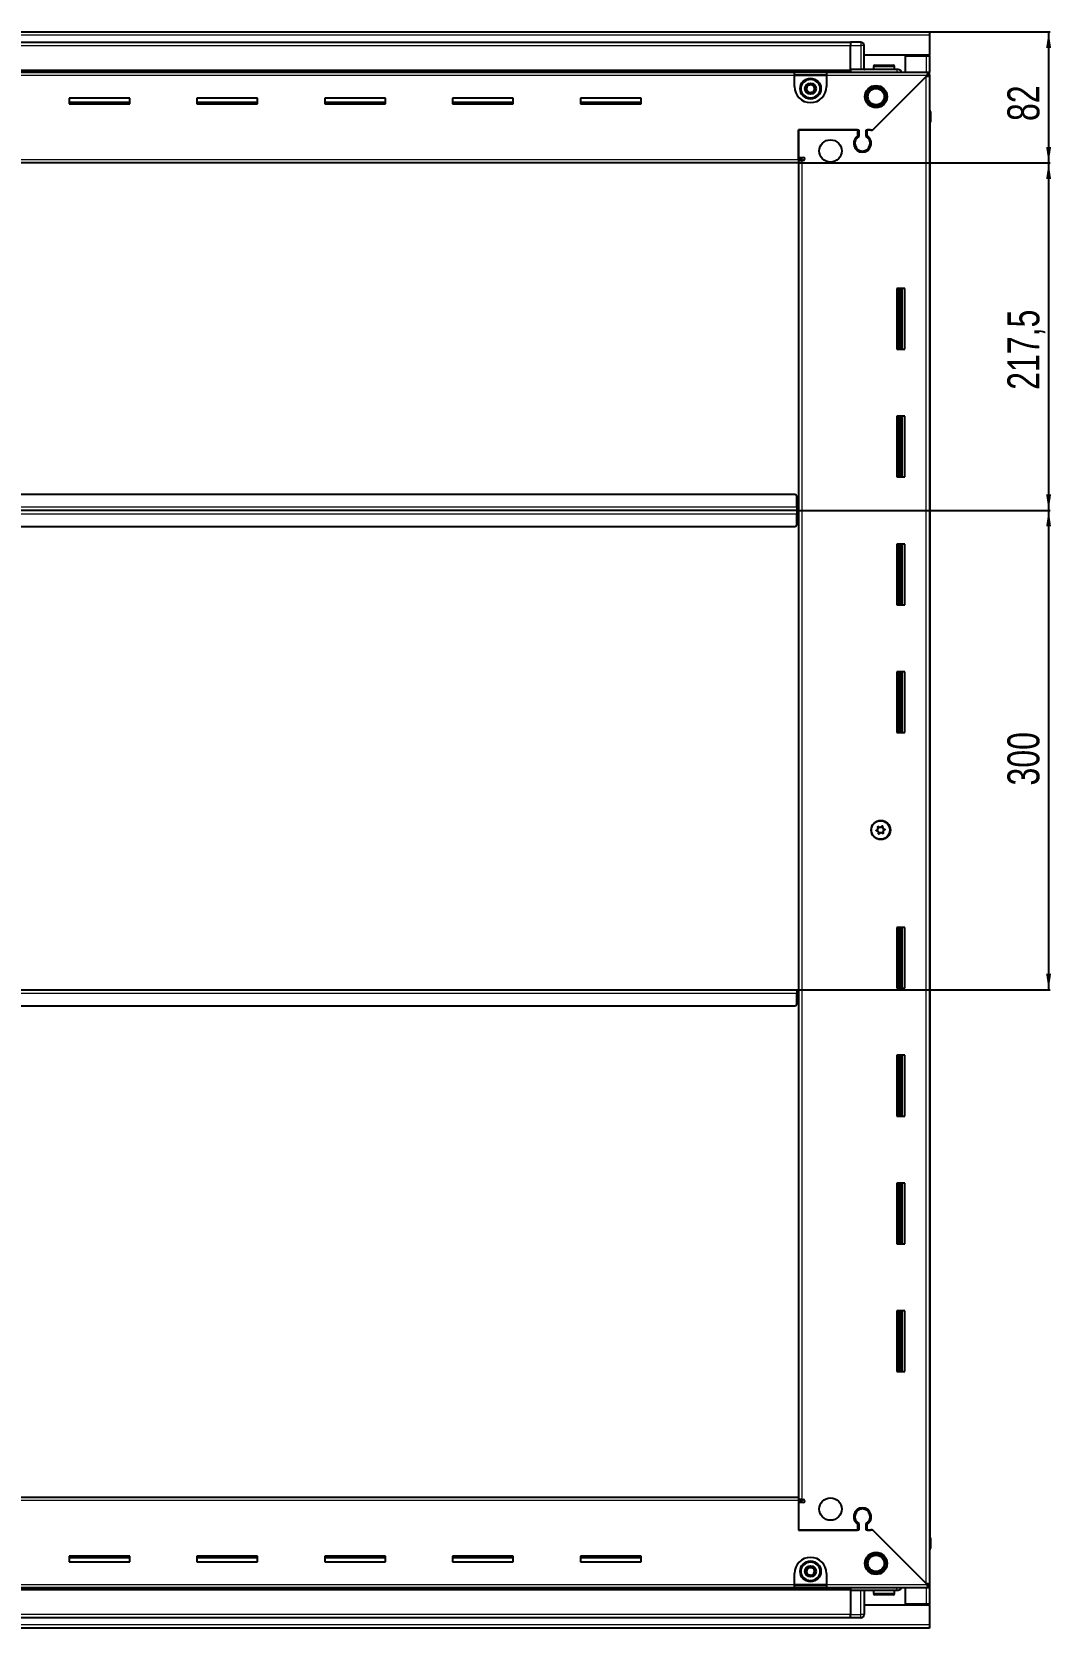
# Model space of a CAD drawing. Header units: millimetres. Extents: x 1315 to 6434, y -1845 to 1872.
# Drawn here: x 5796 to 6434, y 677 to 1676 of the extents above; entities that cross this region are included whole.
import ezdxf

# ---------------------------------------------------------------- set-up
doc = ezdxf.new("R2010")
doc.units = ezdxf.units.MM
doc.layers.add('FORMAT', color=7, linetype='Continuous')
doc.styles.add('SLDTEXTSTYLE0', font='TXT', dxfattribs={"width": 0.75})
doc.dimstyles.new('SLDDIMSTYLE0', dxfattribs={"dimtxt": 20, "dimasz": 10, "dimexe": 0, "dimexo": 0.0625, "dimgap": 5, "dimtad": 2, "dimdec": 1, "dimrnd": 1e-09, "dimzin": 12, "dimdsep": 46, "dimtxsty": 'SLDTEXTSTYLE0', "dimsah": 1, "dimcen": 0.09, "dimadec": 0, "dimazin": 3, "dimtfac": 1, "dimtofl": 0, "dimtmove": 0, "dimatfit": 3, "dimfxl": 0, "dimfrac": 2, "dimtolj": 1, "dimtzin": 12, "dimarcsym": 0})

# ---------------------------------------------------------------- blocks, each defined once
blk = doc.blocks.new('_D_7')
at = {"layer": 'FORMAT'}
for p, q in [((6357.99, 1675.82), (6433.48, 1675.82)), ((6432.48, 1675.82), (6432.48, 1593.82)), ((6275.99, 1593.82), (6433.48, 1593.82))]:
    blk.add_line(p, q, dxfattribs=at)
for points in [[(6432.48, 1675.82), (6430.94, 1665.82), (6434.02, 1665.82)], [(6432.48, 1593.82), (6434.02, 1603.82), (6430.94, 1603.82)]]:
    blk.add_solid(points, dxfattribs=at)
at = {"layer": 'FORMAT', "insert": (6406.7, 1620.05), "char_height": 20, "attachment_point": 1, "rotation": 90, "style": 'SLDTEXTSTYLE0'}
blk.add_mtext('82', dxfattribs=at)
blk = doc.blocks.new('_D_8')
at = {"layer": 'FORMAT'}
for p, q in [((6274.99, 1376.32), (6433.48, 1376.32)), ((6432.48, 1376.32), (6432.48, 1076.32)), ((6274.99, 1076.32), (6433.48, 1076.32))]:
    blk.add_line(p, q, dxfattribs=at)
for points in [[(6432.48, 1376.32), (6430.94, 1366.32), (6434.02, 1366.32)], [(6432.48, 1076.32), (6434.02, 1086.32), (6430.94, 1086.32)]]:
    blk.add_solid(points, dxfattribs=at)
at = {"layer": 'FORMAT', "insert": (6406.7, 1204.16), "char_height": 20, "attachment_point": 1, "rotation": 90, "style": 'SLDTEXTSTYLE0'}
blk.add_mtext('300', dxfattribs=at)
blk = doc.blocks.new('_D_9')
at = {"layer": 'FORMAT'}
for p, q in [((6275.99, 1593.82), (6433.48, 1593.82)), ((6432.48, 1593.82), (6432.48, 1376.32)), ((6274.99, 1376.32), (6433.48, 1376.32))]:
    blk.add_line(p, q, dxfattribs=at)
for points in [[(6432.48, 1593.82), (6430.94, 1583.82), (6434.02, 1583.82)], [(6432.48, 1376.32), (6434.02, 1386.32), (6430.94, 1386.32)]]:
    blk.add_solid(points, dxfattribs=at)
at = {"layer": 'FORMAT', "insert": (6406.7, 1451.82), "char_height": 20, "attachment_point": 1, "rotation": 90, "style": 'SLDTEXTSTYLE0'}
blk.add_mtext('217,5', dxfattribs=at)

msp = doc.modelspace()

# ---------------------------------------------------------------- linework, layer by layer
at = {"color": 7, "linetype": 'Continuous', "lineweight": 25}
for p, q in [((5158.98, 1675.82), (6357.98, 1675.82)), ((6308.48, 1669.17), (5208.48, 1669.17)), ((6308.48, 1669.32), (6308.48, 1669.32)), ((6314.98, 1669.32), (6308.48, 1669.32)), ((6314.98, 1669.32), (6308.48, 1669.32)), ((6308.48, 1669.32), (6308.48, 1667.32)), ((6357.98, 1675.82), (6357.98, 1673.72)), ((6357.98, 1673.72), (6357.98, 1661.32)), ((6308.48, 1652.32), (6308.48, 1667.32)), ((6316.98, 1667.32), (6316.98, 1667.32)), ((6316.98, 1652.32), (6316.98, 1667.32)), ((6357.98, 1661.32), (6316.98, 1661.32)), ((6342.98, 1650.57), (6342.98, 1660.82)), ((6342.98, 1660.82), (6355.88, 1660.82)), ((6355.88, 1660.82), (6357.98, 1660.82)), ((6356.48, 1660.82), (6356.48, 1661.32)), ((6357.98, 1660.82), (6357.98, 1661.32)), ((6357.98, 1660.82), (6357.98, 1650.57)), ((5208.48, 1651.17), (6308.48, 1651.17)), ((5243.48, 1650.57), (6273.48, 1650.57)), ((6273.48, 1648.47), (6273.48, 1650.57)), ((6273.48, 1650.57), (6293.48, 1650.57)), ((6273.48, 1649.07), (6293.48, 1649.07)), ((6273.48, 1641.57), (6273.48, 1648.47)), ((6293.48, 1650.57), (6356.98, 1650.57)), ((6293.48, 1650.57), (6293.48, 1648.47)), ((6293.48, 1648.47), (6293.48, 1641.57)), ((6308.48, 1652.32), (6308.48, 1651.82)), ((6337.48, 1652.32), (6308.48, 1652.32)), ((6308.48, 1652.29), (6308.55, 1650.57)), ((6322.48, 1614.57), (6356.38, 1648.47)), ((6322.98, 1654.22), (6322.98, 1652.32)), ((6323.78, 1655.02), (6335.18, 1655.02)), ((6335.98, 1652.32), (6335.98, 1654.22)), ((6356.48, 1648.57), (6357.98, 1648.57)), ((6356.98, 1649.07), (6356.98, 1650.57)), ((6356.98, 1650.57), (6357.98, 1650.57)), ((6356.98, 1649.07), (6357.98, 1649.07)), ((6357.98, 1649.07), (6357.98, 1650.57)), ((6357.98, 1649.07), (6357.98, 1648.57)), ((6357.98, 1648.57), (6357.98, 704.07)), ((6355.88, 1647.97), (6321.78, 1613.87)), ((5857.48, 1634.32), (5819.48, 1634.32)), ((5819.48, 1634.32), (5819.48, 1630.82)), ((5857.48, 1631.57), (5819.48, 1631.57)), ((5819.48, 1630.82), (5857.48, 1630.82)), ((5857.48, 1630.82), (5857.48, 1634.32)), ((5937.48, 1634.32), (5899.48, 1634.32)), ((5899.48, 1634.32), (5899.48, 1630.82)), ((5937.48, 1631.57), (5899.48, 1631.57)), ((5899.48, 1630.82), (5937.48, 1630.82)), ((5937.48, 1630.82), (5937.48, 1634.32)), ((6017.48, 1634.32), (5979.48, 1634.32)), ((5979.48, 1634.32), (5979.48, 1630.82)), ((6017.48, 1631.57), (5979.48, 1631.57)), ((5979.48, 1630.82), (6017.48, 1630.82)), ((6017.48, 1630.82), (6017.48, 1634.32)), ((6097.48, 1634.32), (6059.48, 1634.32)), ((6059.48, 1634.32), (6059.48, 1630.82)), ((6097.48, 1631.57), (6059.48, 1631.57)), ((6059.48, 1630.82), (6097.48, 1630.82)), ((6097.48, 1630.82), (6097.48, 1634.32)), ((6177.48, 1634.32), (6139.48, 1634.32)), ((6139.48, 1634.32), (6139.48, 1630.82)), ((6177.48, 1631.57), (6139.48, 1631.57)), ((6139.48, 1630.82), (6177.48, 1630.82)), ((6177.48, 1630.82), (6177.48, 1634.32)), ((6357.98, 1627.15), (6357.98, 1627.15)), ((6357.98, 1619.32), (6358.48, 1619.32)), ((6358.33, 733.32), (6358.33, 1619.32)), ((6358.48, 1625.82), (6358.48, 1619.32)), ((6358.48, 1619.32), (6358.48, 1625.82)), ((6358.48, 1619.32), (6358.48, 1619.32)), ((6358.48, 1619.32), (6358.48, 1619.32)), ((6275.98, 1614.57), (6313.68, 1614.57)), ((6275.98, 1595.92), (6275.98, 1614.57)), ((6275.98, 1614.57), (6275.98, 1597.32)), ((6312.98, 1614.57), (6275.98, 1614.57)), ((6312.98, 1614.57), (6312.98, 1610.68)), ((6313.68, 1614.57), (6313.68, 1610.29)), ((6318.28, 1614.57), (6322.48, 1614.57)), ((6318.28, 1610.29), (6318.28, 1614.57)), ((6321.08, 1614.57), (6318.98, 1614.57)), ((6318.98, 1610.68), (6318.98, 1614.57)), ((6321.78, 1613.87), (6321.08, 1614.57)), ((6317.98, 1601.71), (6317.98, 1600.95)), ((6275.98, 1593.82), (5240.98, 1593.82)), ((6275.98, 1597.32), (6278.83, 1597.32)), ((6277.98, 1596.32), (6275.98, 1596.32)), ((6275.98, 1595.92), (6275.98, 1593.82)), ((6275.98, 1595.32), (6278.08, 1595.32)), ((6275.98, 1593.82), (6275.98, 758.82)), ((6277.98, 1595.32), (6277.98, 1596.32)), ((6278.83, 1595.32), (6278.08, 1595.32)), ((6337.48, 1515.32), (6337.48, 1477.32)), ((6342.48, 1515.32), (6337.48, 1515.32)), ((6338.5, 1515.32), (6338.5, 1477.32)), ((6338.54, 1515.32), (6338.54, 1477.32)), ((6340.33, 1515.32), (6340.33, 1477.32)), ((6342.48, 1477.32), (6342.48, 1515.32)), ((6337.48, 1477.32), (6342.48, 1477.32)), ((6337.48, 1435.32), (6337.48, 1397.32)), ((6342.48, 1435.32), (6337.48, 1435.32)), ((6338.5, 1435.32), (6338.5, 1397.32)), ((6338.54, 1435.32), (6338.54, 1397.32)), ((6340.33, 1435.32), (6340.33, 1397.32)), ((6342.48, 1397.32), (6342.48, 1435.32)), ((6337.48, 1397.32), (6342.48, 1397.32)), ((6273.98, 1386.32), (5242.98, 1386.32)), ((6274.98, 1385.32), (6273.98, 1386.32)), ((6274.98, 1378.42), (6274.98, 1385.32)), ((6275.23, 1379.17), (6274.98, 1379.17)), ((6275.23, 1376.32), (6275.23, 1379.17)), ((6274.98, 1376.32), (5241.98, 1376.32)), ((6274.98, 1378.42), (6274.98, 1376.32)), ((6274.98, 1376.32), (6274.98, 1374.22)), ((6274.98, 1367.32), (6274.98, 1374.22)), ((6274.98, 1373.47), (6275.23, 1373.47)), ((6275.23, 1373.47), (6275.23, 1376.32)), ((6275.98, 1376.32), (6275.23, 1376.32)), ((5242.98, 1366.32), (6273.98, 1366.32)), ((6273.98, 1366.32), (6274.98, 1367.32)), ((6337.48, 1355.32), (6337.48, 1317.32)), ((6342.48, 1355.32), (6337.48, 1355.32)), ((6338.5, 1355.32), (6338.5, 1317.32)), ((6338.54, 1355.32), (6338.54, 1317.32)), ((6340.33, 1355.32), (6340.33, 1317.32)), ((6342.48, 1317.32), (6342.48, 1355.32)), ((6337.48, 1317.32), (6342.48, 1317.32)), ((6337.48, 1275.32), (6337.48, 1237.32)), ((6342.48, 1275.32), (6337.48, 1275.32)), ((6338.5, 1275.32), (6338.5, 1237.32)), ((6338.54, 1275.32), (6338.54, 1237.32)), ((6340.33, 1275.32), (6340.33, 1237.32)), ((6342.48, 1237.32), (6342.48, 1275.32)), ((6337.48, 1237.32), (6342.48, 1237.32)), ((6337.48, 1115.32), (6337.48, 1077.32)), ((6342.48, 1115.32), (6337.48, 1115.32)), ((6338.5, 1115.32), (6338.5, 1077.32)), ((6338.54, 1115.32), (6338.54, 1077.32)), ((6340.33, 1115.32), (6340.33, 1077.32)), ((6342.48, 1077.32), (6342.48, 1115.32)), ((5241.98, 1076.32), (6274.98, 1076.32)), ((6274.98, 1076.32), (6274.98, 1074.22)), ((6274.98, 1067.32), (6274.98, 1074.22)), ((6274.98, 1073.47), (6275.23, 1073.47)), ((6275.23, 1073.47), (6275.23, 1076.32)), ((6275.23, 1076.32), (6275.98, 1076.32)), ((6337.48, 1077.32), (6342.48, 1077.32)), ((5242.98, 1066.32), (6273.98, 1066.32)), ((6273.98, 1066.32), (6274.98, 1067.32)), ((6337.48, 1035.32), (6337.48, 997.32)), ((6342.48, 1035.32), (6337.48, 1035.32)), ((6338.5, 1035.32), (6338.5, 997.32)), ((6338.54, 1035.32), (6338.54, 997.32)), ((6340.33, 1035.32), (6340.33, 997.32)), ((6342.48, 997.32), (6342.48, 1035.32)), ((6337.48, 997.32), (6342.48, 997.32)), ((6337.48, 955.32), (6337.48, 917.32)), ((6342.48, 955.32), (6337.48, 955.32)), ((6338.5, 955.32), (6338.5, 917.32)), ((6338.54, 955.32), (6338.54, 917.32)), ((6340.33, 955.32), (6340.33, 917.32)), ((6342.48, 917.32), (6342.48, 955.32)), ((6337.48, 917.32), (6342.48, 917.32)), ((6337.48, 875.32), (6337.48, 837.32)), ((6342.48, 875.32), (6337.48, 875.32)), ((6338.5, 875.32), (6338.5, 837.32)), ((6338.54, 875.32), (6338.54, 837.32)), ((6340.33, 875.32), (6340.33, 837.32)), ((6342.48, 837.32), (6342.48, 875.32)), ((6337.48, 837.32), (6342.48, 837.32)), ((5240.98, 758.82), (6275.98, 758.82)), ((6275.98, 758.82), (6275.98, 756.72)), ((6278.08, 757.32), (6275.98, 757.32)), ((6275.98, 756.72), (6275.98, 738.07)), ((6275.98, 756.32), (6277.98, 756.32)), ((6275.98, 755.32), (6275.98, 738.07)), ((6278.83, 755.32), (6275.98, 755.32)), ((6277.98, 756.32), (6277.98, 757.32)), ((6278.08, 757.32), (6278.83, 757.32)), ((6317.98, 751.7), (6317.98, 750.94)), ((6312.98, 741.96), (6312.98, 738.07)), ((6313.68, 742.36), (6313.68, 738.07)), ((6318.28, 738.07), (6318.28, 742.36)), ((6318.98, 738.07), (6318.98, 741.96)), ((6313.68, 738.07), (6275.98, 738.07)), ((6275.98, 738.07), (6312.98, 738.07)), ((6322.48, 738.07), (6318.28, 738.07)), ((6318.98, 738.07), (6321.08, 738.07)), ((6321.08, 738.07), (6321.78, 738.77)), ((6321.78, 738.77), (6355.88, 704.67)), ((6356.38, 704.17), (6322.48, 738.07)), ((6357.98, 733.32), (6358.48, 733.32)), ((6358.48, 733.32), (6358.48, 733.32)), ((6358.48, 726.82), (6358.48, 733.32)), ((6358.48, 733.32), (6358.48, 726.82)), ((5857.48, 721.82), (5819.48, 721.82)), ((5819.48, 721.82), (5819.48, 718.32)), ((5819.48, 721.07), (5857.48, 721.07)), ((5857.48, 718.32), (5857.48, 721.82)), ((5937.48, 721.82), (5899.48, 721.82)), ((5899.48, 721.82), (5899.48, 718.32)), ((5899.48, 721.07), (5937.48, 721.07)), ((5937.48, 718.32), (5937.48, 721.82)), ((6017.48, 721.82), (5979.48, 721.82)), ((5979.48, 721.82), (5979.48, 718.32)), ((5979.48, 721.07), (6017.48, 721.07)), ((6017.48, 718.32), (6017.48, 721.82)), ((6097.48, 721.82), (6059.48, 721.82)), ((6059.48, 721.82), (6059.48, 718.32)), ((6059.48, 721.07), (6097.48, 721.07)), ((6097.48, 718.32), (6097.48, 721.82)), ((6177.48, 721.82), (6139.48, 721.82)), ((6139.48, 721.82), (6139.48, 718.32)), ((6139.48, 721.07), (6177.48, 721.07)), ((6177.48, 718.32), (6177.48, 721.82)), ((5819.48, 718.32), (5857.48, 718.32)), ((5899.48, 718.32), (5937.48, 718.32)), ((5979.48, 718.32), (6017.48, 718.32)), ((6059.48, 718.32), (6097.48, 718.32)), ((6139.48, 718.32), (6177.48, 718.32)), ((6273.48, 704.17), (6273.48, 711.07)), ((6293.48, 711.07), (6293.48, 704.17)), ((6308.48, 701.47), (5208.48, 701.47)), ((6273.48, 702.07), (5243.48, 702.07)), ((6273.48, 702.07), (6273.48, 704.17)), ((6293.48, 703.57), (6273.48, 703.57)), ((6293.48, 702.07), (6273.48, 702.07)), ((6293.48, 704.17), (6293.48, 702.07)), ((6356.98, 702.07), (6293.48, 702.07)), ((6308.55, 702.07), (6308.48, 700.36)), ((6308.48, 700.32), (6308.48, 700.82)), ((6337.48, 700.32), (6308.48, 700.32)), ((6308.48, 700.32), (6308.48, 685.32)), ((6316.98, 700.32), (6316.98, 685.32)), ((6322.98, 700.32), (6322.98, 698.42)), ((6335.98, 698.42), (6335.98, 700.32)), ((6342.98, 691.82), (6342.98, 702.07)), ((6356.48, 704.07), (6357.98, 704.07)), ((6356.98, 703.57), (6356.98, 702.07)), ((6357.98, 703.57), (6356.98, 703.57)), ((6357.98, 702.07), (6356.98, 702.07)), ((6357.98, 704.07), (6357.98, 703.57)), ((6357.98, 703.57), (6357.98, 702.07)), ((6357.98, 702.07), (6357.98, 691.82)), ((6316.98, 691.32), (6357.98, 691.32)), ((6330.77, 697.62), (6323.78, 697.62)), ((6335.18, 697.62), (6330.77, 697.62)), ((6355.88, 691.82), (6342.98, 691.82)), ((6357.98, 691.82), (6355.88, 691.82)), ((6356.48, 691.32), (6356.48, 691.82)), ((6357.98, 691.32), (6357.98, 691.82)), ((6357.98, 691.32), (6357.98, 678.92)), ((5208.48, 683.47), (6308.48, 683.47)), ((6308.48, 683.32), (6308.48, 685.32)), ((6314.98, 683.32), (6308.48, 683.32)), ((6308.48, 683.32), (6308.48, 683.32)), ((6308.48, 683.32), (6308.48, 683.32)), ((6314.98, 683.32), (6308.48, 683.32)), ((6316.3, 683.82), (6316.3, 683.82)), ((6357.98, 676.82), (5158.98, 676.82)), ((6357.98, 678.92), (6357.98, 676.82))]:
    msp.add_line(p, q, dxfattribs=at)
at = {"color": 8, "linetype": 'Continuous', "lineweight": 18}
for p, q in [((6357.98, 1673.72), (5158.98, 1673.72)), ((6314.98, 1669.32), (6314.98, 1667.32)), ((6308.48, 1667.17), (5208.48, 1667.17)), ((6308.48, 1667.32), (6314.98, 1667.32)), ((6314.98, 1667.32), (6314.98, 1652.32)), ((6316.98, 1667.32), (6314.98, 1667.32)), ((6355.88, 1661.32), (6355.88, 1660.82)), ((6355.88, 1660.82), (6355.88, 1650.57)), ((6308.48, 1651.82), (5208.48, 1651.82)), ((6308.48, 1650.59), (5208.48, 1650.59)), ((6273.48, 1648.47), (5243.48, 1648.47)), ((6273.48, 1648.47), (6293.48, 1648.47)), ((6356.38, 1648.47), (6293.48, 1648.47)), ((6322.98, 1654.22), (6335.98, 1654.22)), ((6355.88, 704.67), (6355.88, 1647.97)), ((6357.98, 1625.82), (6358.48, 1625.82)), ((5240.98, 1595.92), (6275.98, 1595.92)), ((6278.08, 1595.32), (6278.08, 757.32)), ((6339.74, 1477.32), (6339.74, 1515.32)), ((6340.98, 1477.32), (6340.98, 1515.32)), ((6339.74, 1397.32), (6339.74, 1435.32)), ((6340.98, 1397.32), (6340.98, 1435.32)), ((6274.98, 1378.42), (5241.98, 1378.42)), ((5241.98, 1374.22), (6274.98, 1374.22)), ((6339.74, 1317.32), (6339.74, 1355.32)), ((6340.98, 1317.32), (6340.98, 1355.32)), ((6339.74, 1237.32), (6339.74, 1275.32)), ((6340.98, 1237.32), (6340.98, 1275.32)), ((6339.74, 1077.32), (6339.74, 1115.32)), ((6340.98, 1077.32), (6340.98, 1115.32)), ((5241.98, 1074.22), (6274.98, 1074.22)), ((6339.74, 997.32), (6339.74, 1035.32)), ((6340.98, 997.32), (6340.98, 1035.32)), ((6339.74, 917.32), (6339.74, 955.32)), ((6340.98, 917.32), (6340.98, 955.32)), ((6339.74, 837.32), (6339.74, 875.32)), ((6340.98, 837.32), (6340.98, 875.32)), ((6275.98, 756.72), (5240.98, 756.72)), ((6357.98, 726.82), (6358.48, 726.82)), ((5208.48, 702.06), (6308.48, 702.06)), ((5208.48, 700.82), (6308.48, 700.82)), ((5243.48, 704.17), (6273.48, 704.17)), ((6293.48, 704.17), (6273.48, 704.17)), ((6293.48, 704.17), (6356.38, 704.17)), ((6314.98, 685.32), (6314.98, 700.32)), ((6355.88, 702.07), (6355.88, 691.82)), ((6330.95, 698.42), (6322.98, 698.42)), ((6335.98, 698.42), (6330.95, 698.42)), ((6355.88, 691.82), (6355.88, 691.32)), ((5208.48, 685.47), (6308.48, 685.47)), ((6308.48, 685.32), (6314.98, 685.32)), ((6316.98, 685.32), (6314.98, 685.32)), ((6314.98, 683.32), (6314.98, 685.32)), ((6357.98, 678.92), (5158.98, 678.92))]:
    msp.add_line(p, q, dxfattribs=at)
at = {"color": 7, "linetype": 'Continuous', "lineweight": 25}
for centre, radius in [((6283.48, 1640.32), 6.5), ((6283.48, 1640.32), 3.46), ((6324.48, 1635.32), 7), ((6324.48, 1635.32), 6.02), ((6324.48, 1635.32), 5.1), ((6295.98, 1601.32), 7), ((6327.48, 1176.32), 6), ((6327.33, 1176.32), 5.79), ((6327.33, 1176.32), 1.85), ((6295.98, 751.32), 7), ((6324.48, 717.32), 7), ((6324.48, 717.32), 6.03), ((6324.48, 717.32), 5.1), ((6283.48, 712.32), 6.5), ((6283.48, 712.32), 3.46)]:
    msp.add_circle(centre, radius, dxfattribs=at)
at = {"color": 8, "linetype": 'Continuous', "lineweight": 18}
for centre in [(6283.48, 1640.32), (6283.48, 712.32)]:
    msp.add_circle(centre, 5.7, dxfattribs=at)
at = {"color": 7, "linetype": 'Continuous', "lineweight": 25}
for centre, radius, start, end in [((6314.98, 1667.32), 2, 0, 90), ((6314.98, 1667.32), 2, 0, 90), ((6317.18, 1652.52), 0.2, 180, 270), ((6323.78, 1654.22), 0.8, 90, 180), ((6335.18, 1654.22), 0.8, 0, 90), ((6283.48, 1641.57), 10, 180, 270), ((6283.48, 1640.32), 2.5, 160.11158, 220.11158), ((6283.48, 1640.32), 2.5, 100.11158, 160.11158), ((6283.48, 1640.32), 2.5, 220.11158, 280.11158), ((6283.48, 1640.32), 2.5, 40.11158, 100.11158), ((6283.48, 1641.57), 10, 270, 0), ((6283.48, 1640.32), 2.5, 280.11158, 340.11158), ((6283.48, 1640.32), 2.5, 340.11158, 40.11158), ((6356.48, 1625.82), 2, 0, 41.40962), ((6315.98, 1606.07), 5.5, 123.05573, 56.94427), ((6315.98, 1606.07), 4.8, 118.63099, 61.36901), ((6278.83, 1596.32), 1, 270, 90), ((6278.83, 756.32), 1, 270, 90), ((6315.98, 746.57), 5.5, 303.05573, 236.94427), ((6315.98, 746.57), 4.8, 298.63099, 241.36901), ((6283.48, 711.07), 10, 90, 180), ((6283.48, 711.07), 10, 0, 90), ((6356.48, 726.82), 2, 318.59038, 0), ((6283.48, 712.32), 2.5, 147.04236, 207.04236), ((6283.48, 712.32), 2.5, 207.04236, 267.04236), ((6283.48, 712.32), 2.5, 87.04236, 147.04236), ((6283.48, 712.32), 2.5, 267.04236, 327.04236), ((6283.48, 712.32), 2.5, 27.04236, 87.04236), ((6283.48, 712.32), 2.5, 327.04236, 27.04236), ((6317.18, 700.12), 0.2, 90, 180), ((6323.78, 698.42), 0.8, 180, 270), ((6335.18, 698.42), 0.8, 270, 0), ((6314.98, 685.32), 2, 270, 0), ((6314.98, 685.32), 2, 270, 288.58003), ((6314.98, 685.32), 2, 303.94202, 311.40962)]:
    msp.add_arc(centre, radius, start, end, dxfattribs=at)
for points, knots in [([(6308.48, 1652.32), (6308.48, 1652.29), (6308.48, 1652.21), (6308.48, 1651.59), (6308.48, 1651.01), (6308.48, 1650.62), (6308.48, 1650.59)], [0, 0, 0, 0, 0.324279, 0.648558, 0.972836, 1, 1, 1, 1]), ([(6340.69, 1650.57), (6340.57, 1650.77), (6340.19, 1651.42), (6339.03, 1652.13), (6338, 1652.26), (6337.48, 1652.32)], [0, 0, 0, 0, 0.18225, 0.591125, 1, 1, 1, 1]), ([(6355.88, 1647.97), (6356.13, 1648.02), (6356.63, 1648.11), (6357.27, 1648.24), (6357.73, 1648.37), (6357.95, 1648.48), (6357.97, 1648.55), (6357.98, 1648.57)], [0, 0, 0, 0, 0.230255, 0.448522, 0.666786, 0.88505, 1, 1, 1, 1]), ([(6356.98, 1650.57), (6356.93, 1650.55), (6356.84, 1650.49), (6356.71, 1650.1), (6356.58, 1649.54), (6356.47, 1648.96), (6356.4, 1648.6), (6356.38, 1648.47)], [0, 0, 0, 0, 0.230255, 0.448522, 0.666786, 0.88505, 1, 1, 1, 1]), ([(6280.64, 1639.82), (6280.68, 1639.93), (6280.88, 1640.5), (6281.22, 1641.43), (6281.5, 1642.21), (6281.62, 1642.53)], [0, 0, 0, 0, 0.133125, 0.637099, 1, 1, 1, 1]), ([(6282.5, 1637.61), (6282.16, 1638), (6281.54, 1638.74), (6280.92, 1639.48), (6280.64, 1639.82)], [0, 0, 0, 0, 0.534686, 1, 1, 1, 1]), ([(6281.62, 1642.53), (6282.13, 1642.62), (6283.08, 1642.79), (6284.02, 1642.96), (6284.46, 1643.04)], [0, 0, 0, 0, 0.534686, 1, 1, 1, 1]), ([(6284.46, 1643.04), (6284.79, 1642.64), (6285.41, 1641.91), (6286.03, 1641.17), (6286.32, 1640.83)], [0, 0, 0, 0, 0.5346859, 1, 1, 1, 1]), ([(6286.32, 1640.83), (6286.2, 1640.51), (6285.92, 1639.73), (6285.58, 1638.8), (6285.38, 1638.23), (6285.34, 1638.12)], [0, 0, 0, 0, 0.362901, 0.866875, 1, 1, 1, 1]), ([(6285.34, 1638.12), (6284.83, 1638.03), (6283.88, 1637.86), (6282.94, 1637.69), (6282.5, 1637.61)], [0, 0, 0, 0, 0.5346859, 1, 1, 1, 1]), ([(6325.69, 1178.6), (6325.68, 1178.59), (6325.66, 1178.57), (6325.65, 1178.51), (6325.64, 1178.37), (6325.7, 1177.98), (6325.77, 1177.45), (6325.54, 1176.86), (6325.14, 1176.53), (6324.81, 1176.32), (6324.62, 1176.18), (6324.56, 1176.11), (6324.54, 1176.07), (6324.54, 1176.03), (6324.56, 1176), (6324.6, 1175.95), (6324.84, 1175.82), (6325.29, 1175.67), (6325.89, 1175.29), (6326.06, 1174.6), (6326.07, 1174.12), (6326.11, 1173.86), (6326.15, 1173.8), (6326.17, 1173.77), (6326.2, 1173.76), (6326.23, 1173.76), (6326.28, 1173.78), (6326.35, 1173.81), (6326.53, 1173.94), (6326.83, 1174.18), (6327.27, 1174.46), (6327.9, 1174.49), (6328.39, 1174.25), (6328.74, 1174.08), (6328.88, 1174.03), (6328.94, 1174.04), (6328.97, 1174.05), (6328.99, 1174.08), (6329.01, 1174.14), (6329.01, 1174.28), (6328.96, 1174.66), (6328.88, 1175.2), (6329.12, 1175.79), (6329.52, 1176.11), (6329.85, 1176.33), (6330.04, 1176.47), (6330.1, 1176.54), (6330.12, 1176.58), (6330.11, 1176.61), (6330.1, 1176.64), (6330.05, 1176.7), (6329.82, 1176.82), (6329.37, 1176.98), (6328.77, 1177.36), (6328.59, 1178.05), (6328.59, 1178.53), (6328.55, 1178.79), (6328.51, 1178.85), (6328.49, 1178.87), (6328.46, 1178.88), (6328.42, 1178.88), (6328.38, 1178.87), (6328.31, 1178.83), (6328.12, 1178.7), (6327.82, 1178.46), (6327.39, 1178.19), (6326.75, 1178.15), (6326.27, 1178.4), (6325.92, 1178.57), (6325.78, 1178.61), (6325.72, 1178.61), (6325.7, 1178.6), (6325.69, 1178.6)], [0, 0, 0, 0, 0.002009, 0.00442, 0.009365, 0.025528, 0.067705, 0.095786, 0.124646, 0.150342, 0.160519, 0.163394, 0.165697, 0.167245, 0.168874, 0.17077, 0.178606, 0.211994, 0.249994, 0.287995, 0.321383, 0.329219, 0.331115, 0.332744, 0.334292, 0.336217, 0.338535, 0.341318, 0.349662, 0.375358, 0.404217, 0.432298, 0.474475, 0.490639, 0.496669, 0.49844, 0.5, 0.502009, 0.50442, 0.509365, 0.525528, 0.567705, 0.595786, 0.624646, 0.650342, 0.660519, 0.663394, 0.665697, 0.667245, 0.668874, 0.67077, 0.678606, 0.711994, 0.749994, 0.787995, 0.821383, 0.829219, 0.831115, 0.832744, 0.834292, 0.836217, 0.838535, 0.841318, 0.849662, 0.875358, 0.904217, 0.932298, 0.974475, 0.990639, 0.996669, 0.99844, 1, 1, 1, 1]), ([(6280.6, 712.47), (6280.88, 712.91), (6281.4, 713.71), (6281.92, 714.52), (6282.17, 714.89)], [0, 0, 0, 0, 0.5346859, 1, 1, 1, 1]), ([(6281.91, 709.9), (6281.67, 710.36), (6281.23, 711.22), (6280.8, 712.07), (6280.6, 712.47)], [0, 0, 0, 0, 0.5346859, 1, 1, 1, 1]), ([(6284.79, 709.75), (6284.45, 709.77), (6283.62, 709.81), (6282.63, 709.86), (6282.03, 709.89), (6281.91, 709.9)], [0, 0, 0, 0, 0.362901, 0.866875, 1, 1, 1, 1]), ([(6282.17, 714.89), (6282.29, 714.89), (6282.89, 714.86), (6283.88, 714.81), (6284.7, 714.76), (6285.05, 714.75)], [0, 0, 0, 0, 0.133125, 0.637099, 1, 1, 1, 1]), ([(6286.36, 712.17), (6286.08, 711.74), (6285.56, 710.93), (6285.03, 710.13), (6284.79, 709.75)], [0, 0, 0, 0, 0.534686, 1, 1, 1, 1]), ([(6285.05, 714.75), (6285.28, 714.29), (6285.72, 713.43), (6286.16, 712.57), (6286.36, 712.17)], [0, 0, 0, 0, 0.5346859, 1, 1, 1, 1]), ([(6308.48, 700.32), (6308.48, 700.36), (6308.48, 700.44), (6308.48, 701.05), (6308.48, 701.63), (6308.48, 702.03), (6308.48, 702.06)], [0, 0, 0, 0, 0.3242788, 0.6485576, 0.9728365, 1, 1, 1, 1]), ([(6340.69, 702.07), (6340.57, 701.87), (6340.19, 701.22), (6339.03, 700.51), (6338, 700.39), (6337.48, 700.32)], [0, 0, 0, 0, 0.18225, 0.591125, 1, 1, 1, 1]), ([(6357.98, 704.07), (6357.95, 704.12), (6357.9, 704.21), (6357.51, 704.34), (6356.95, 704.47), (6356.37, 704.58), (6356, 704.65), (6355.88, 704.67)], [0, 0, 0, 0, 0.230255, 0.448522, 0.666786, 0.88505, 1, 1, 1, 1]), ([(6356.38, 704.17), (6356.42, 703.92), (6356.51, 703.43), (6356.65, 702.79), (6356.78, 702.32), (6356.89, 702.1), (6356.96, 702.08), (6356.98, 702.07)], [0, 0, 0, 0, 0.230255, 0.448522, 0.666786, 0.88505, 1, 1, 1, 1])]:
    msp.add_open_spline(points, degree=3, knots=knots, dxfattribs=at)
at = {"color": 8, "linetype": 'Continuous', "lineweight": 18}
for points in [[(6337.48, 1652.32), (6337.48, 1652.28), (6337.48, 1652.2), (6337.48, 1651.77), (6337.48, 1651.31), (6337.48, 1650.9), (6337.48, 1650.63), (6337.48, 1650.57)], [(6337.48, 700.32), (6337.48, 700.37), (6337.48, 700.44), (6337.48, 700.88), (6337.48, 701.33), (6337.48, 701.75), (6337.48, 702.02), (6337.48, 702.07)]]:
    msp.add_open_spline(points, degree=3, knots=[0, 0, 0, 0, 0.359753, 0.553414, 0.751185, 0.948956, 1, 1, 1, 1], dxfattribs=at)
at = {"color": 7, "linetype": 'Continuous', "lineweight": 25}
for points in [[(6355.88, 1647.97), (6355.96, 1648.02), (6356.11, 1648.12), (6356.31, 1648.27), (6356.45, 1648.42), (6356.47, 1648.52), (6356.48, 1648.57)], [(6356.98, 1649.07), (6356.93, 1649.06), (6356.83, 1649.05), (6356.68, 1648.91), (6356.53, 1648.71), (6356.43, 1648.55), (6356.38, 1648.47)], [(6356.48, 704.07), (6356.47, 704.12), (6356.45, 704.22), (6356.31, 704.37), (6356.11, 704.52), (6355.96, 704.62), (6355.88, 704.67)], [(6356.38, 704.17), (6356.43, 704.09), (6356.53, 703.94), (6356.68, 703.74), (6356.83, 703.6), (6356.93, 703.58), (6356.98, 703.57)]]:
    msp.add_open_spline(points, degree=3, dxfattribs=at)

# ---------------------------------------------------------------- dimensions: what is measured, and where the dimension line sits
at = {"layer": 'FORMAT'}
for base, p1, p2, picture, middle in [((6432.48, 1593.82), (6357.98, 1675.82), (6275.98, 1593.82), '_D_7', (6432.48, 1634.82)), ((6432.48, 1376.32), (6275.98, 1593.82), (6274.98, 1376.32), '_D_9', (6432.48, 1485.07)), ((6432.48, 1076.32), (6274.98, 1376.32), (6274.98, 1076.32), '_D_8', (6432.48, 1226.32))]:
    dim = msp.add_linear_dim(base=base, p1=p1, p2=p2, angle=90, dimstyle='SLDDIMSTYLE0', dxfattribs=at)
    dim.commit()
    dim.dimension.update_dxf_attribs({"geometry": picture, "text_midpoint": middle, "dimtype": 160})

doc.saveas('drawing.dxf')
